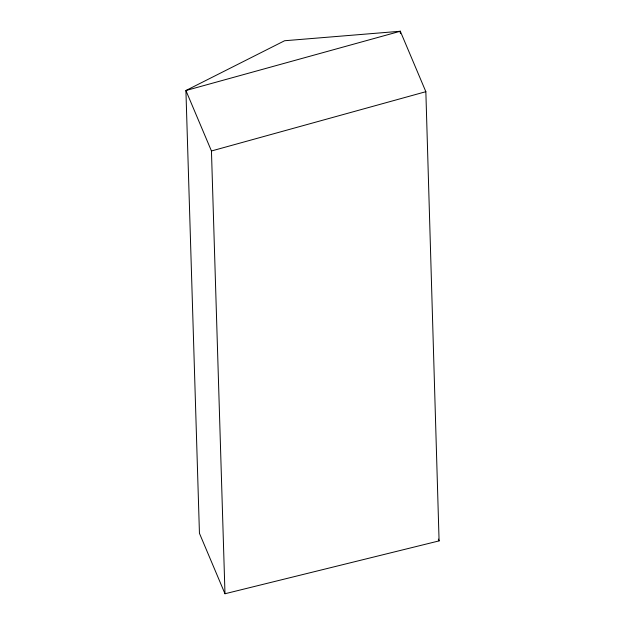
<?xml version="1.0" encoding="UTF-8"?>
<svg xmlns="http://www.w3.org/2000/svg" width="625" height="625" viewBox="0 0 625 625"><rect width="100%" height="100%" fill="white"/><g stroke="black" fill="none" stroke-linecap="round" stroke-linejoin="round"><path stroke-width="0.94" d="M400.312 31.25L400.375 33.195L400.312 31.25L185.914 90.531L199.445 533.305L224.984 593.75L439.086 540.891L425.852 91.695L400.312 31.25L284.602 40.742L185.914 90.531L211.453 150.977L224.984 593.75M211.453 150.977L425.852 91.695M438.336 539.109L439.086 540.891"/></g></svg>
